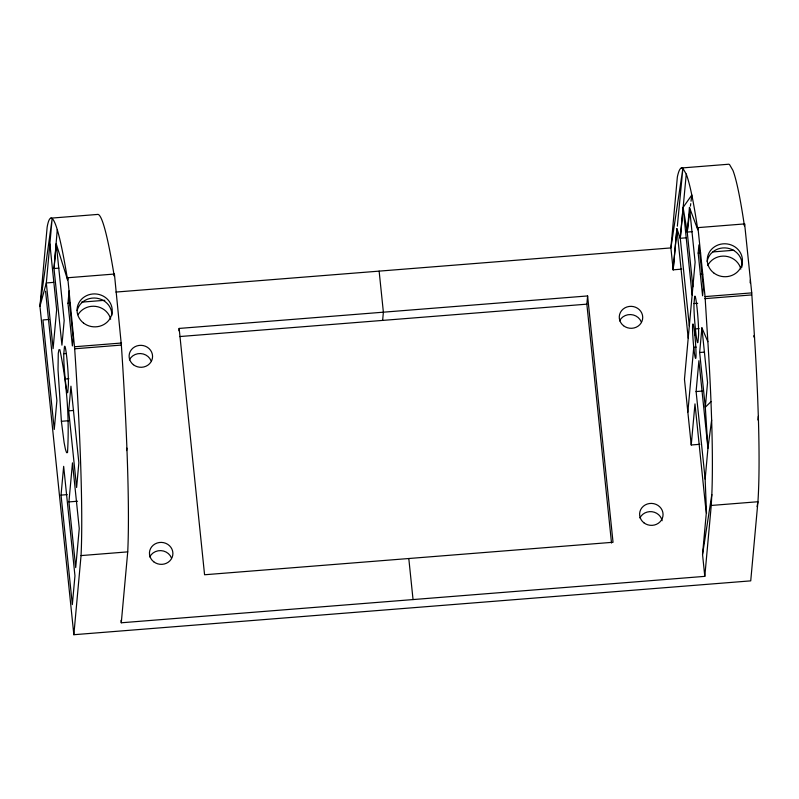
<?xml version="1.0" encoding="UTF-8"?>
<svg xmlns="http://www.w3.org/2000/svg" width="799" height="799" viewBox="0 0 799 799"><rect width="100%" height="100%" fill="white"/><g stroke="black" fill="none" stroke-linecap="round" stroke-linejoin="round"><path stroke-width="1.2" d="M711.25 505.457L711.829 494.551A297.877 23.9 84.7 0 0 711.639 419.994L710.99 401.677A297.877 23.9 84.7 0 0 707.864 341.682L705.058 296.599L697.946 227.625L744.628 223.91L751.739 292.883L754.546 337.967A297.877 23.9 84.7 0 1 757.672 397.962L758.321 416.289A297.877 23.9 84.7 0 1 757.931 501.742L750.73 580.863L73.848 634.716L39.95 306.277L47.151 227.146A297.877 18.986 85.5 0 1 67.555 279.81L67.745 277.752L114.427 274.037L121.358 345.068A297.877 19.166 85.4 0 1 127.73 551.869L121.278 622.781L704.798 576.359L711.25 505.457L757.931 501.742L757.062 506.646M57.268 229.643L54.012 268.524L61.932 345.168L64.17 320.499L56.26 243.865L67.555 279.81M56.26 243.865L54.012 268.524L58.926 268.134M68.724 295.001L73.128 337.697L72.389 345.917L67.975 303.221L69.104 290.896M63.81 353.707L64.369 347.545A20.524 1.308 85.5 0 1 67.006 359.51A20.524 1.308 85.5 0 1 68.324 385.867L67.765 392.029A19.116 1.218 85.5 0 1 65.228 379.036A19.116 1.218 85.5 0 1 63.81 353.707L66.267 353.518M61.044 495.12L63.66 466.346L74.956 575.819L72.339 604.593L61.044 495.12L67.186 494.631M68.704 410.856L70.951 386.187L78.861 462.821L76.614 487.49L68.704 410.856L73.618 410.456M73.848 634.716L81.049 555.585A297.877 19.166 85.4 0 0 74.677 348.783L67.745 277.752M68.924 501.912L72.479 462.861L79.261 528.548L75.705 567.6L68.924 501.912L77.523 501.233M114.427 274.037L114.237 276.094A297.877 18.986 85.5 0 0 97.388 214.452L50.707 218.167M178.936 330.776L179.146 328.429L587.605 295.94L613.033 542.271L204.574 574.761L179.146 328.429M382.631 320.409L383.38 312.189L379.135 271.131M611.525 543.06L586.856 304.159L587.605 295.94M689.317 325.862L680.279 238.282L683.085 207.45L691.814 195.016L691.055 201.198M692.873 286.811L687.23 232.07L689.467 207.41L697.757 229.683L697.946 227.625M698.176 253.093L698.925 244.874L703.33 287.57L702.581 295.79L698.176 253.093L700.633 252.893M694.011 303.58L694.571 297.418A20.524 1.308 85.5 0 1 697.197 309.383A20.524 1.308 85.5 0 1 698.526 335.73L697.966 341.902A19.116 1.218 85.5 0 1 695.42 328.908A19.116 1.218 85.5 0 1 694.011 303.58L697.697 303.29M687.849 412.144L693.752 347.295L696.209 347.096M694.85 335.171A17.298 1.099 85.5 0 0 692.583 330.287A17.298 1.099 85.5 0 0 695.47 358.252A17.298 1.099 85.5 0 0 694.85 335.171L695.42 328.908L699.105 328.609M699.834 444.304L691.235 444.983L694.98 403.885L706.276 513.357L702.541 554.466L704.798 576.359M705.147 479.13L696.099 391.55L698.905 360.719L707.944 448.299L705.147 479.13L706.516 513.397M711.639 419.994L707.944 448.299L705.307 407.24L699.654 352.499L701.902 327.84L707.864 341.682M744.628 223.91L744.438 225.967A297.877 20.225 86.6 0 0 732.933 170.397L729.577 164.644A297.877 20.225 86.6 0 0 728.029 164.284L681.347 168M750.111 282.826L750.391 279.74M686.421 237.792L680.279 238.282L686.251 174.102L682.895 168.359A297.877 20.225 86.6 0 0 677.352 177.018L670.9 247.92L673.158 269.822L681.757 269.133M677.352 226.187L682.895 168.359L670.9 247.92L115.935 292.064M757.911 419.984L758.321 416.289M126.592 450.576L126.891 448.139M692.144 231.68L687.23 232.07L689.986 209.837M690.436 206.132L690.745 203.665M702.541 554.466L711.829 494.551M710.99 401.677L705.307 407.24L707.554 382.581L701.902 327.84M53.693 282.367L46.322 282.956L39.95 306.277L52.165 218.527L46.322 282.956L53.104 348.644L56.659 309.593L49.878 243.905M67.975 303.221L70.432 303.031M81.488 302.152L104.829 300.294M712.918 251.925L733.802 250.257M49.099 319.46L42.956 319.95L54.262 429.433L56.879 400.659L45.573 291.176M700.383 274.437L702.711 274.257M179.635 336.559L586.856 304.159M74.866 346.726L121.548 343.011M705.058 296.599L751.739 292.883M74.677 348.783L121.358 345.068M704.878 298.646L751.559 294.941M65.228 379.036L68.914 378.746M699.654 352.499L704.568 352.109M61.393 421.293L64.1 442.516L65.418 449.228L66.577 452.663L67.516 452.594C69.543 418.356 66.936 383.22 59.855 349.672L58.926 349.742L58.277 353.318L58.027 369.787L61.393 421.293L68.764 420.703M696.099 391.55L702.241 391.061M81.049 555.585L127.73 551.869M753.627 335.84L754.546 337.967M680.279 238.282L676.903 228.714L673.158 269.822L676.903 228.714L688.199 338.197M687.23 232.07L683.085 207.45L692.124 295.031M689.467 207.41L695.12 262.152L684.463 379.295L691.235 444.983M408.798 558.511L413.043 599.57M121.029 620.344L121.278 622.781M707.714 265.578A17.598 16.469 5.2 0 1 725.472 256.209A17.598 16.469 5.2 0 1 740.853 269.063M686.251 174.102A297.877 20.225 86.6 0 1 697.757 229.683M78.022 314.756A17.598 16.469 5.2 0 1 95.84 306.407A17.598 16.469 5.2 0 1 110.652 319.191M639.919 517.932A11.735 10.976 5.2 0 1 652.014 511.72A11.735 10.976 5.2 0 1 662.121 520.728M619.575 320.878A11.735 10.976 5.2 0 1 630.651 314.566A11.735 10.976 5.2 0 1 641.227 321.817M129.418 359.87A11.735 10.976 5.2 0 1 140.494 353.558A11.735 10.976 5.2 0 1 151.071 360.808M149.763 556.923A11.735 10.976 5.2 0 1 160.839 550.621A11.735 10.976 5.2 0 1 171.415 557.872M707.125 261.463A17.598 16.469 5.2 0 1 727.36 248.139A17.598 16.469 5.2 0 1 741.822 267.266M77.143 310.541A17.598 16.469 5.2 0 1 96.589 298.187A17.598 16.469 5.2 0 1 111.85 315.255M643.884 522.786A11.735 10.976 5.2 0 0 662.9 516.324A11.735 10.976 5.2 0 0 647.23 504.049A11.735 10.976 5.2 0 0 643.884 522.786M623.54 325.722A11.735 10.976 5.2 0 0 642.566 319.26A11.735 10.976 5.2 0 0 626.885 306.986A11.735 10.976 5.2 0 0 623.54 325.722M133.393 364.714A11.735 10.976 5.2 0 0 152.409 358.252A11.735 10.976 5.2 0 0 136.729 345.977A11.735 10.976 5.2 0 0 133.393 364.714M153.728 561.777A11.735 10.976 5.2 0 0 172.744 555.315A11.735 10.976 5.2 0 0 157.073 543.04A11.735 10.976 5.2 0 0 153.728 561.777M713.667 272.849A17.598 16.469 5.2 0 0 742.191 263.161A17.598 16.469 5.2 0 0 718.671 244.754A17.598 16.469 5.2 0 0 713.667 272.849M83.466 322.986A17.598 16.469 5.2 0 0 111.99 313.288A17.598 16.469 5.2 0 0 88.479 294.881A17.598 16.469 5.2 0 0 83.466 322.986"/></g></svg>
